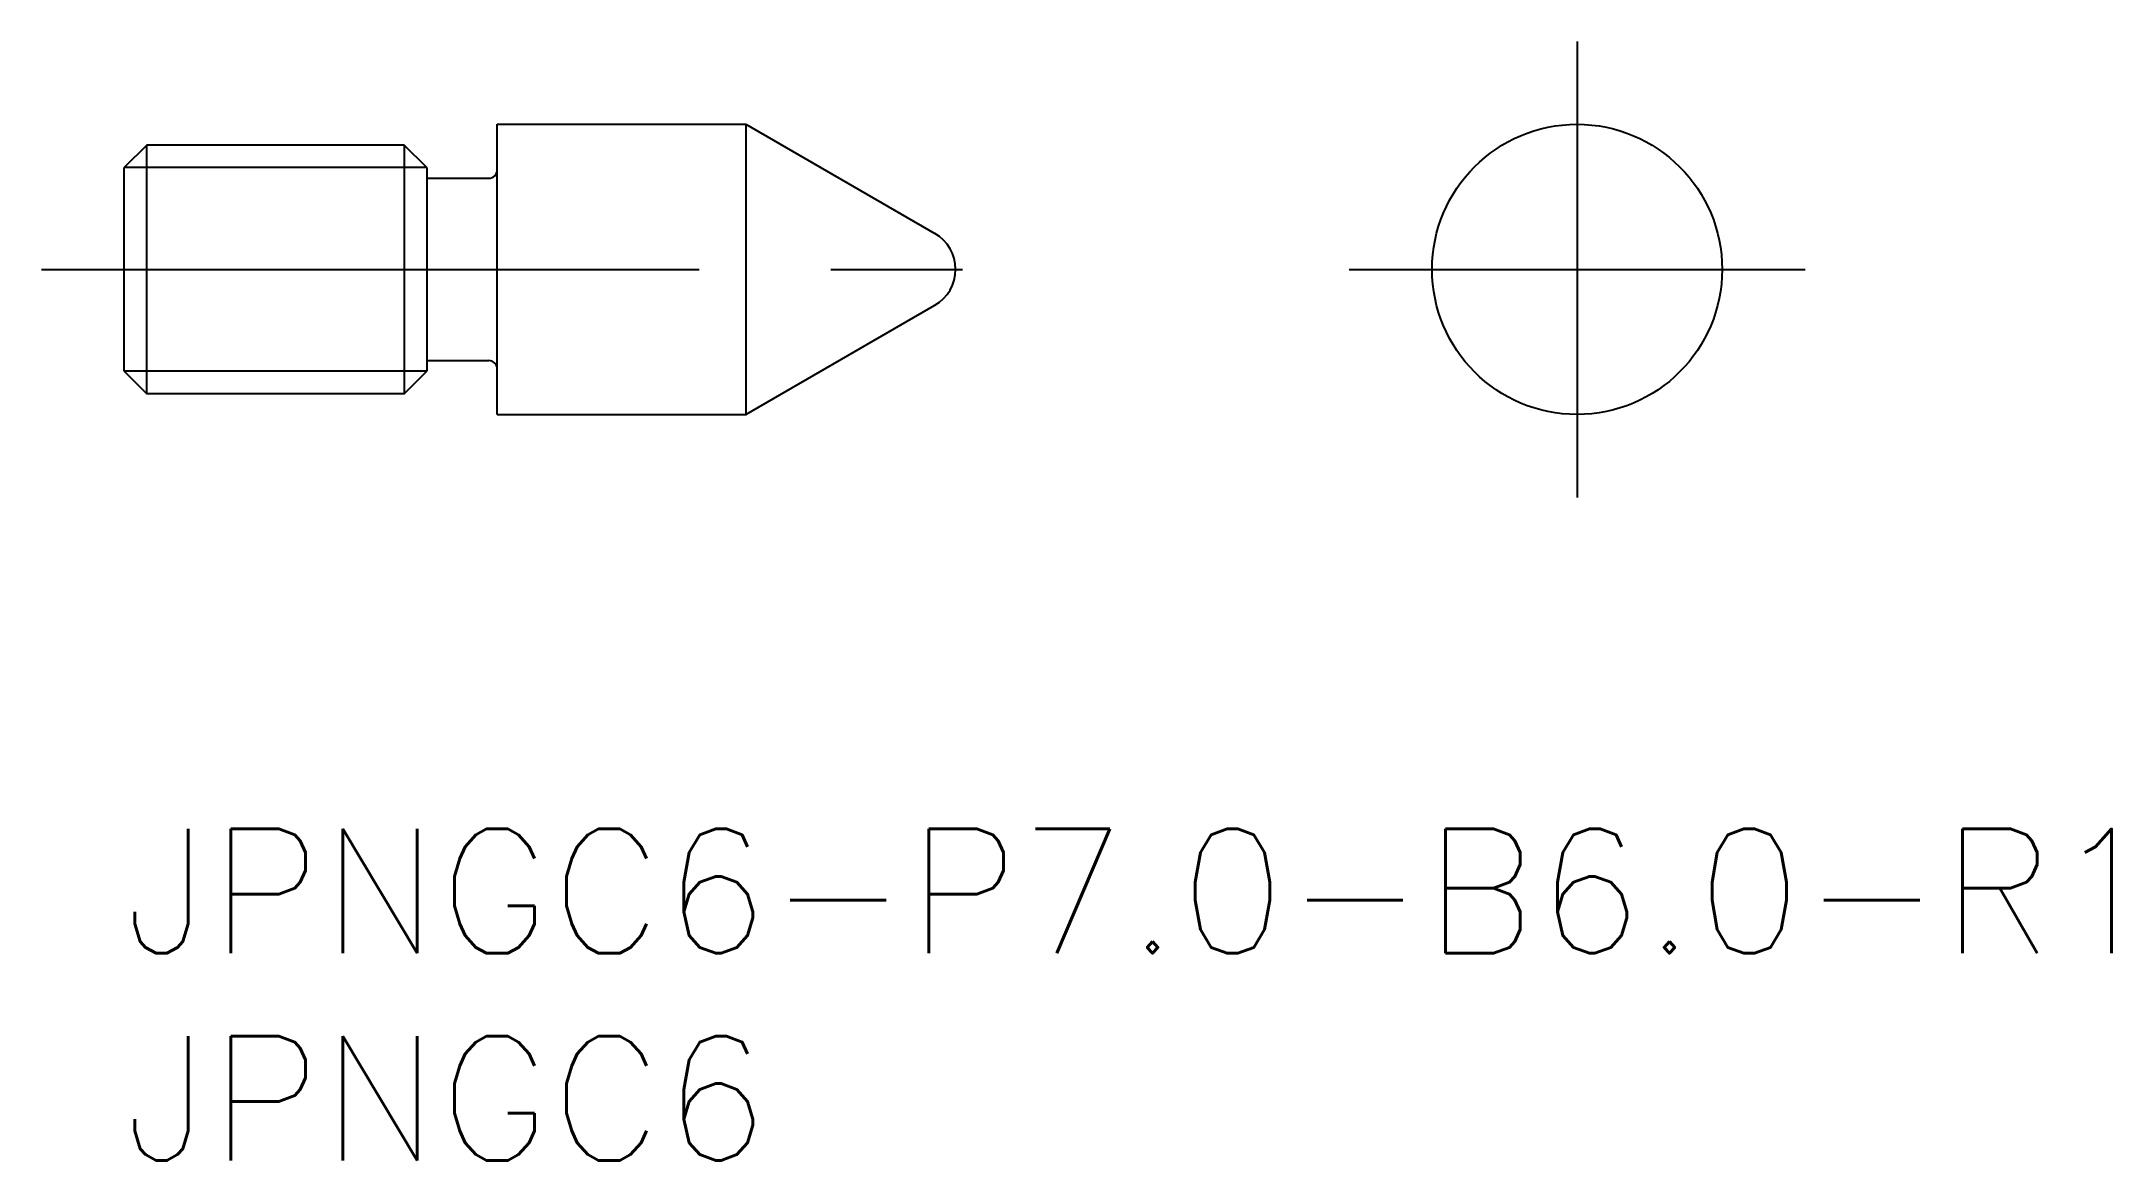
# Model space of a CAD drawing. Extents: x -2 to 48, y -8 to 19.
import ezdxf

# ---------------------------------------------------------------- set-up
doc = ezdxf.new("R2010")
doc.units = 0
doc.header["$LTSCALE"] = 0.5
doc.linetypes.add('CENTER', pattern=[50.8, 31.75, -6.35, 6.35, -6.35])
for name, color, linetype in [('MSM_CENTER', 1, 'CENTER'), ('MSM_CONTINUOUS', 7, 'CONTINUOUS'), ('MSM_NARROW', 5, 'CONTINUOUS'), ('MSM_PART_NUMBER', 7, 'CONTINUOUS')]:
    doc.layers.add(name, color=color, linetype=linetype)
doc.styles.get("Standard").update_dxf_attribs({"font": 'txt.shx', "height": 3, "bigfont": 'bigfont.shx'})

# ---------------------------------------------------------------- blocks, each defined once
blk = doc.blocks.new('*U2')
at = {"layer": 'MSM_PART_NUMBER'}
blk.add_text('JPNGC6-P7.0-B6.0-R1', height=3, dxfattribs=at).set_placement((0, -3))
blk = doc.blocks.new('*U3')
at = {"layer": 'MSM_PART_NUMBER'}
blk.add_text('JPNGC6', height=3, dxfattribs=at).set_placement((0, -8))

msp = doc.modelspace()

# ---------------------------------------------------------------- linework, layer by layer
at = {"layer": 'MSM_CENTER'}
for p, q in [((35.059, 19), (35.059, 8)), ((-2, 13.5), (22.062, 13.5)), ((29.559, 13.5), (40.559, 13.5))]:
    msp.add_line(p, q, dxfattribs=at)
at = {"layer": 'MSM_CONTINUOUS'}
for p, q in [((9, 17), (15, 17)), ((9, 10), (9, 17)), ((15, 17), (15, 10)), ((15, 17), (19.562, 14.366)), ((0.542, 16.5), (0, 15.958)), ((6.758, 16.5), (0.542, 16.5)), ((0.542, 10.5), (0.542, 16.5)), ((6.758, 16.5), (6.758, 10.5)), ((7.3, 15.958), (6.758, 16.5)), ((0, 11.041), (0, 15.958)), ((7.3, 15.958), (7.3, 11.041)), ((7.3, 15.7), (8.8, 15.7)), ((15, 10), (19.562, 12.634)), ((0, 11.041), (0.542, 10.5)), ((6.758, 10.5), (7.3, 11.041)), ((7.3, 11.3), (8.8, 11.3)), ((6.758, 10.5), (0.542, 10.5)), ((9, 10), (15, 10))]:
    msp.add_line(p, q, dxfattribs=at)
msp.add_circle((35.059, 13.5), 3.5, dxfattribs=at)
for centre, radius, start, end in [((8.8, 15.9), 0.2, 270, 0), ((19.062, 13.5), 1, 300, 60), ((8.8, 11.1), 0.2, 0, 90)]:
    msp.add_arc(centre, radius, start, end, dxfattribs=at)
at = {"layer": 'MSM_NARROW'}
for p, q in [((7.3, 15.958), (0, 15.958)), ((7.3, 11.041), (0, 11.041))]:
    msp.add_line(p, q, dxfattribs=at)

# ---------------------------------------------------------------- block references
at = {"layer": 'MSM_CONTINUOUS'}
for name in ['*U2', '*U3']:
    msp.add_blockref(name, (0, 0), dxfattribs=at)

doc.saveas('drawing.dxf')
